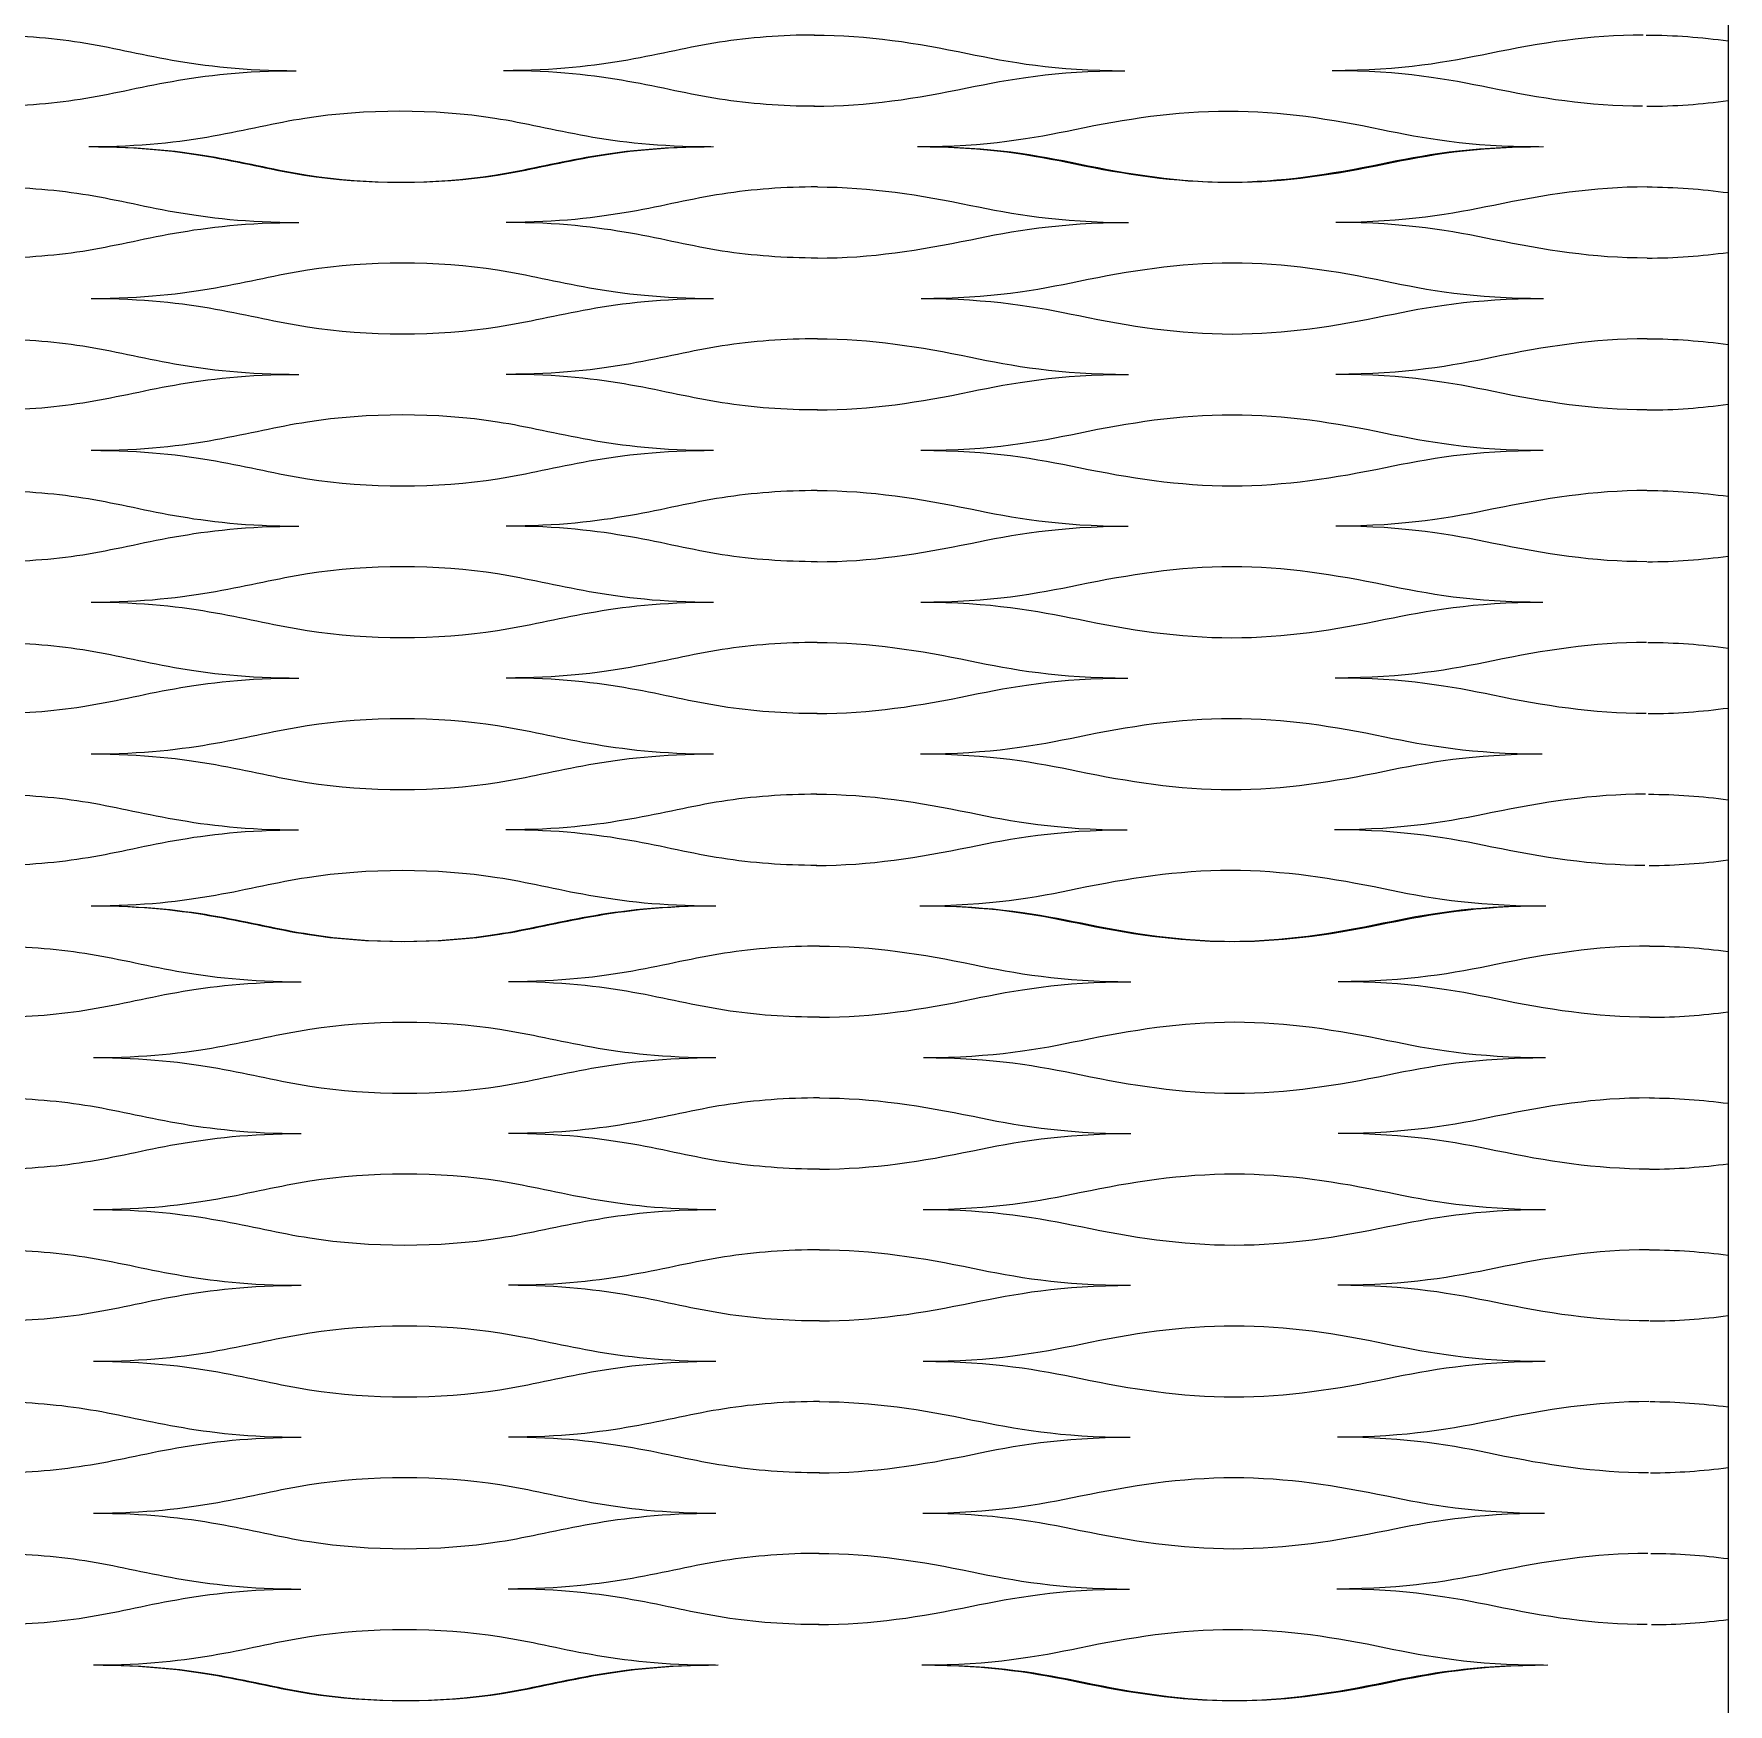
# Model space of a CAD drawing. Header units: millimetres. Extents: x 1 to 583, y -486 to -2.
# Drawn here: x 382.43 to 403.52, y -48.29 to -27.5 of the extents above; entities that cross this region are included whole.
import ezdxf

# ---------------------------------------------------------------- set-up
doc = ezdxf.new("R2010")
doc.units = ezdxf.units.MM
doc.header["$MEASUREMENT"] = 0
doc.layers.add('DEFAULT', color=7, linetype='Continuous')
doc.layers.add('dibujo', color=10, linetype='Continuous')

msp = doc.modelspace()

# ---------------------------------------------------------------- linework, layer by layer
at = {"layer": 'DEFAULT'}
for points, knots in [([(381.828, -27.519), (382.231, -27.519), (382.634, -27.549), (383.01, -27.608), (383.763, -27.726), (384.408, -27.962), (385.699, -27.962)], [0, 0, 0, 0, 1, 1, 1, 2, 2, 2, 2]), ([(392.15, -27.519), (391.747, -27.519), (391.344, -27.549), (390.967, -27.608), (390.215, -27.726), (389.569, -27.962), (388.279, -27.962)], [0, 0, 0, 0, 1, 1, 1, 2, 2, 2, 2]), ([(392.148, -27.519), (392.813, -27.519), (393.427, -27.618), (394.055, -27.748), (394.568, -27.854), (395.145, -27.962), (396.015, -27.962)], [0, 0, 0, 0, 1, 1, 1, 2, 2, 2, 2]), ([(402.468, -27.519), (401.803, -27.519), (401.188, -27.618), (400.558, -27.748), (400.043, -27.854), (399.466, -27.962), (398.595, -27.962)], [0, 0, 0, 0, 1, 1, 1, 2, 2, 2, 2]), ([(381.828, -28.405), (382.231, -28.405), (382.634, -28.375), (383.01, -28.316), (383.763, -28.198), (384.408, -27.962), (385.699, -27.962)], [0, 0, 0, 0, 1, 1, 1, 2, 2, 2, 2]), ([(392.15, -28.405), (391.747, -28.405), (391.344, -28.375), (390.967, -28.316), (390.215, -28.198), (389.569, -27.962), (388.279, -27.962)], [0, 0, 0, 0, 1, 1, 1, 2, 2, 2, 2]), ([(392.144, -28.405), (392.809, -28.405), (393.423, -28.306), (394.052, -28.176), (394.567, -28.07), (395.145, -27.962), (396.015, -27.962)], [0, 0, 0, 0, 1, 1, 1, 2, 2, 2, 2]), ([(402.46, -28.405), (401.795, -28.405), (401.182, -28.306), (400.555, -28.176), (400.041, -28.07), (399.466, -27.962), (398.595, -27.962)], [0, 0, 0, 0, 1, 1, 1, 2, 2, 2, 2]), ([(383.118, -28.907), (384.408, -28.907), (385.053, -28.671), (385.806, -28.552), (386.559, -28.434), (387.419, -28.434), (388.172, -28.552), (388.924, -28.671), (389.569, -28.907), (390.86, -28.907)], [0, 0, 0, 0, 1, 1, 1, 2, 2, 2, 3, 3, 3, 3]), ([(393.431, -28.907), (394.301, -28.907), (394.879, -28.799), (395.393, -28.693), (396.022, -28.563), (396.637, -28.464), (397.302, -28.464), (397.966, -28.464), (398.58, -28.563), (399.207, -28.693), (399.721, -28.799), (400.296, -28.907), (401.167, -28.907)], [0, 0, 0, 0, 1, 1, 1, 2, 2, 2, 3, 3, 3, 4, 4, 4, 4]), ([(383.117, -28.907), (384.406, -28.907), (385.051, -29.143), (385.803, -29.261), (386.555, -29.379), (387.414, -29.379), (388.167, -29.261), (388.919, -29.143), (389.563, -28.907), (390.853, -28.907)], [0, 0, 0, 0, 1, 1, 1, 2, 2, 2, 3, 3, 3, 3]), ([(383.147, -28.907), (384.439, -28.907), (385.084, -29.143), (385.837, -29.261), (386.591, -29.379), (387.451, -29.379), (388.205, -29.261), (388.958, -29.143), (389.603, -28.907), (390.895, -28.907)], [0, 0, 0, 0, 1, 1, 1, 2, 2, 2, 3, 3, 3, 3]), ([(393.431, -28.907), (394.301, -28.907), (394.877, -29.014), (395.39, -29.121), (396.017, -29.25), (396.629, -29.349), (397.294, -29.349), (397.958, -29.349), (398.573, -29.25), (399.203, -29.121), (399.718, -29.014), (400.296, -28.907), (401.167, -28.907)], [0, 0, 0, 0, 1, 1, 1, 2, 2, 2, 3, 3, 3, 4, 4, 4, 4]), ([(393.477, -28.907), (394.349, -28.907), (394.926, -29.014), (395.441, -29.121), (396.07, -29.25), (396.685, -29.35), (397.35, -29.35), (398.016, -29.35), (398.631, -29.25), (399.26, -29.121), (399.775, -29.014), (400.352, -28.907), (401.224, -28.907)], [0, 0, 0, 0, 1, 1, 1, 2, 2, 2, 3, 3, 3, 4, 4, 4, 4]), ([(381.856, -29.409), (382.26, -29.409), (382.663, -29.438), (383.04, -29.497), (383.793, -29.615), (384.439, -29.851), (385.73, -29.851)], [0, 0, 0, 0, 1, 1, 1, 2, 2, 2, 2]), ([(392.186, -29.409), (391.782, -29.409), (391.379, -29.438), (391.002, -29.497), (390.249, -29.615), (389.603, -29.851), (388.312, -29.851)], [0, 0, 0, 0, 1, 1, 1, 2, 2, 2, 2]), ([(392.186, -29.409), (392.851, -29.409), (393.466, -29.508), (394.095, -29.638), (394.61, -29.744), (395.188, -29.851), (396.059, -29.851)], [0, 0, 0, 0, 1, 1, 1, 2, 2, 2, 2]), ([(402.515, -29.409), (401.849, -29.409), (401.235, -29.508), (400.606, -29.638), (400.091, -29.744), (399.513, -29.851), (398.642, -29.851)], [0, 0, 0, 0, 1, 1, 1, 2, 2, 2, 2]), ([(381.856, -30.294), (382.26, -30.294), (382.663, -30.265), (383.04, -30.206), (383.793, -30.088), (384.439, -29.851), (385.73, -29.851)], [0, 0, 0, 0, 1, 1, 1, 2, 2, 2, 2]), ([(392.186, -30.294), (391.782, -30.294), (391.379, -30.265), (391.002, -30.206), (390.249, -30.088), (389.603, -29.851), (388.312, -29.851)], [0, 0, 0, 0, 1, 1, 1, 2, 2, 2, 2]), ([(392.186, -30.294), (392.851, -30.294), (393.466, -30.195), (394.095, -30.065), (394.61, -29.959), (395.188, -29.851), (396.059, -29.851)], [0, 0, 0, 0, 1, 1, 1, 2, 2, 2, 2]), ([(402.515, -30.294), (401.849, -30.294), (401.235, -30.195), (400.606, -30.065), (400.091, -29.959), (399.513, -29.851), (398.642, -29.851)], [0, 0, 0, 0, 1, 1, 1, 2, 2, 2, 2]), ([(383.147, -30.796), (384.439, -30.796), (385.084, -30.56), (385.837, -30.442), (386.591, -30.324), (387.451, -30.324), (388.205, -30.442), (388.958, -30.56), (389.603, -30.796), (390.895, -30.796)], [0, 0, 0, 0, 1, 1, 1, 2, 2, 2, 3, 3, 3, 3]), ([(393.477, -30.796), (394.348, -30.796), (394.926, -30.689), (395.441, -30.582), (396.07, -30.452), (396.685, -30.353), (397.35, -30.353), (398.016, -30.353), (398.631, -30.452), (399.26, -30.582), (399.775, -30.689), (400.352, -30.796), (401.224, -30.796)], [0, 0, 0, 0, 1, 1, 1, 2, 2, 2, 3, 3, 3, 4, 4, 4, 4]), ([(383.147, -30.796), (384.439, -30.796), (385.084, -31.032), (385.837, -31.15), (386.591, -31.268), (387.451, -31.268), (388.205, -31.15), (388.958, -31.032), (389.603, -30.796), (390.895, -30.796)], [0, 0, 0, 0, 1, 1, 1, 2, 2, 2, 3, 3, 3, 3]), ([(393.477, -30.796), (394.348, -30.796), (394.926, -30.904), (395.441, -31.01), (396.07, -31.14), (396.684, -31.239), (397.35, -31.239), (398.016, -31.239), (398.63, -31.14), (399.26, -31.01), (399.775, -30.904), (400.352, -30.796), (401.224, -30.796)], [0, 0, 0, 0, 1, 1, 1, 2, 2, 2, 3, 3, 3, 4, 4, 4, 4]), ([(381.856, -31.298), (382.26, -31.298), (382.663, -31.328), (383.04, -31.387), (383.793, -31.505), (384.439, -31.741), (385.73, -31.741)], [0, 0, 0, 0, 1, 1, 1, 2, 2, 2, 2]), ([(392.186, -31.298), (391.782, -31.298), (391.379, -31.328), (391.002, -31.387), (390.249, -31.505), (389.603, -31.741), (388.312, -31.741)], [0, 0, 0, 0, 1, 1, 1, 2, 2, 2, 2]), ([(392.186, -31.298), (392.851, -31.298), (393.466, -31.397), (394.095, -31.527), (394.61, -31.633), (395.187, -31.741), (396.059, -31.741)], [0, 0, 0, 0, 1, 1, 1, 2, 2, 2, 2]), ([(402.515, -31.298), (401.849, -31.298), (401.234, -31.397), (400.605, -31.527), (400.09, -31.633), (399.513, -31.741), (398.641, -31.741)], [0, 0, 0, 0, 1, 1, 1, 2, 2, 2, 2]), ([(381.856, -32.184), (382.26, -32.184), (382.663, -32.154), (383.04, -32.095), (383.793, -31.977), (384.439, -31.741), (385.73, -31.741)], [0, 0, 0, 0, 1, 1, 1, 2, 2, 2, 2]), ([(392.186, -32.184), (391.782, -32.184), (391.379, -32.154), (391.002, -32.095), (390.249, -31.977), (389.603, -31.741), (388.312, -31.741)], [0, 0, 0, 0, 1, 1, 1, 2, 2, 2, 2]), ([(392.185, -32.184), (392.851, -32.184), (393.465, -32.085), (394.095, -31.955), (394.61, -31.849), (395.187, -31.741), (396.059, -31.741)], [0, 0, 0, 0, 1, 1, 1, 2, 2, 2, 2]), ([(402.514, -32.184), (401.848, -32.184), (401.234, -32.085), (400.605, -31.955), (400.09, -31.849), (399.513, -31.741), (398.641, -31.741)], [0, 0, 0, 0, 1, 1, 1, 2, 2, 2, 2]), ([(383.147, -32.686), (384.439, -32.686), (385.084, -32.449), (385.837, -32.331), (386.591, -32.213), (387.451, -32.213), (388.205, -32.331), (388.958, -32.449), (389.603, -32.686), (390.895, -32.686)], [0, 0, 0, 0, 1, 1, 1, 2, 2, 2, 3, 3, 3, 3]), ([(393.476, -32.686), (394.348, -32.686), (394.925, -32.578), (395.44, -32.472), (396.069, -32.342), (396.684, -32.243), (397.349, -32.243), (398.015, -32.243), (398.63, -32.342), (399.259, -32.472), (399.774, -32.578), (400.351, -32.686), (401.223, -32.686)], [0, 0, 0, 0, 1, 1, 1, 2, 2, 2, 3, 3, 3, 4, 4, 4, 4]), ([(383.147, -32.686), (384.439, -32.686), (385.084, -32.922), (385.837, -33.04), (386.59, -33.158), (387.451, -33.158), (388.204, -33.04), (388.957, -32.922), (389.603, -32.686), (390.894, -32.686)], [0, 0, 0, 0, 1, 1, 1, 2, 2, 2, 3, 3, 3, 3]), ([(393.476, -32.686), (394.348, -32.686), (394.925, -32.793), (395.44, -32.899), (396.069, -33.029), (396.683, -33.128), (397.349, -33.128), (398.014, -33.128), (398.629, -33.029), (399.258, -32.899), (399.774, -32.793), (400.351, -32.686), (401.223, -32.686)], [0, 0, 0, 0, 1, 1, 1, 2, 2, 2, 3, 3, 3, 4, 4, 4, 4]), ([(381.856, -33.187), (382.26, -33.187), (382.663, -33.217), (383.04, -33.276), (383.793, -33.394), (384.439, -33.63), (385.73, -33.63)], [0, 0, 0, 0, 1, 1, 1, 2, 2, 2, 2]), ([(392.185, -33.187), (391.782, -33.187), (391.378, -33.217), (391.002, -33.276), (390.248, -33.394), (389.603, -33.63), (388.312, -33.63)], [0, 0, 0, 0, 1, 1, 1, 2, 2, 2, 2]), ([(392.185, -33.187), (392.85, -33.187), (393.465, -33.287), (394.093, -33.416), (394.608, -33.523), (395.185, -33.63), (396.057, -33.63)], [0, 0, 0, 0, 1, 1, 1, 2, 2, 2, 2]), ([(402.513, -33.187), (401.847, -33.187), (401.232, -33.287), (400.603, -33.416), (400.088, -33.523), (399.51, -33.63), (398.639, -33.63)], [0, 0, 0, 0, 1, 1, 1, 2, 2, 2, 2]), ([(381.856, -34.073), (382.26, -34.073), (382.663, -34.044), (383.04, -33.985), (383.793, -33.866), (384.439, -33.63), (385.73, -33.63)], [0, 0, 0, 0, 1, 1, 1, 2, 2, 2, 2]), ([(392.185, -34.073), (391.782, -34.073), (391.378, -34.044), (391.002, -33.985), (390.248, -33.866), (389.603, -33.63), (388.312, -33.63)], [0, 0, 0, 0, 1, 1, 1, 2, 2, 2, 2]), ([(392.184, -34.073), (392.849, -34.073), (393.464, -33.974), (394.093, -33.844), (394.608, -33.738), (395.185, -33.63), (396.057, -33.63)], [0, 0, 0, 0, 1, 1, 1, 2, 2, 2, 2]), ([(402.511, -34.073), (401.845, -34.073), (401.231, -33.974), (400.602, -33.844), (400.088, -33.738), (399.51, -33.63), (398.639, -33.63)], [0, 0, 0, 0, 1, 1, 1, 2, 2, 2, 2]), ([(383.147, -34.575), (384.439, -34.575), (385.084, -34.339), (385.837, -34.221), (386.59, -34.103), (387.451, -34.103), (388.204, -34.221), (388.957, -34.339), (389.603, -34.575), (390.894, -34.575)], [0, 0, 0, 0, 1, 1, 1, 2, 2, 2, 3, 3, 3, 3]), ([(393.474, -34.575), (394.345, -34.575), (394.923, -34.467), (395.438, -34.361), (396.067, -34.231), (396.681, -34.132), (397.347, -34.132), (398.012, -34.132), (398.627, -34.231), (399.256, -34.361), (399.77, -34.467), (400.347, -34.575), (401.219, -34.575)], [0, 0, 0, 0, 1, 1, 1, 2, 2, 2, 3, 3, 3, 4, 4, 4, 4]), ([(383.147, -34.575), (384.438, -34.575), (385.083, -34.811), (385.836, -34.929), (386.589, -35.047), (387.45, -35.047), (388.203, -34.929), (388.956, -34.811), (389.601, -34.575), (390.892, -34.575)], [0, 0, 0, 0, 1, 1, 1, 2, 2, 2, 3, 3, 3, 3]), ([(393.474, -34.575), (394.345, -34.575), (394.922, -34.683), (395.437, -34.789), (396.065, -34.919), (396.679, -35.018), (397.345, -35.018), (398.01, -35.018), (398.625, -34.919), (399.255, -34.789), (399.77, -34.683), (400.347, -34.575), (401.219, -34.575)], [0, 0, 0, 0, 1, 1, 1, 2, 2, 2, 3, 3, 3, 4, 4, 4, 4]), ([(381.856, -35.077), (382.26, -35.077), (382.663, -35.106), (383.04, -35.166), (383.793, -35.284), (384.438, -35.52), (385.729, -35.52)], [0, 0, 0, 0, 1, 1, 1, 2, 2, 2, 2]), ([(392.183, -35.077), (391.78, -35.077), (391.376, -35.106), (391, -35.166), (390.247, -35.284), (389.601, -35.52), (388.31, -35.52)], [0, 0, 0, 0, 1, 1, 1, 2, 2, 2, 2]), ([(392.182, -35.077), (392.847, -35.077), (393.461, -35.176), (394.09, -35.306), (394.604, -35.412), (395.181, -35.52), (396.052, -35.52)], [0, 0, 0, 0, 1, 1, 1, 2, 2, 2, 2]), ([(402.507, -35.077), (401.842, -35.077), (401.227, -35.176), (400.598, -35.306), (400.082, -35.412), (399.505, -35.52), (398.634, -35.52)], [0, 0, 0, 0, 1, 1, 1, 2, 2, 2, 2]), ([(381.856, -35.963), (382.26, -35.963), (382.663, -35.933), (383.04, -35.874), (383.793, -35.756), (384.438, -35.52), (385.729, -35.52)], [0, 0, 0, 0, 1, 1, 1, 2, 2, 2, 2]), ([(392.183, -35.963), (391.78, -35.963), (391.376, -35.933), (391, -35.874), (390.247, -35.756), (389.601, -35.52), (388.31, -35.52)], [0, 0, 0, 0, 1, 1, 1, 2, 2, 2, 2]), ([(392.18, -35.963), (392.845, -35.963), (393.46, -35.863), (394.089, -35.734), (394.604, -35.627), (395.181, -35.52), (396.052, -35.52)], [0, 0, 0, 0, 1, 1, 1, 2, 2, 2, 2]), ([(402.503, -35.963), (401.838, -35.963), (401.224, -35.863), (400.596, -35.734), (400.082, -35.627), (399.505, -35.52), (398.634, -35.52)], [0, 0, 0, 0, 1, 1, 1, 2, 2, 2, 2]), ([(383.147, -36.464), (384.438, -36.464), (385.083, -36.228), (385.836, -36.11), (386.589, -35.992), (387.45, -35.992), (388.203, -36.11), (388.956, -36.228), (389.601, -36.464), (390.892, -36.464)], [0, 0, 0, 0, 1, 1, 1, 2, 2, 2, 3, 3, 3, 3]), ([(393.469, -36.464), (394.34, -36.464), (394.917, -36.357), (395.432, -36.251), (396.061, -36.121), (396.676, -36.022), (397.341, -36.022), (398.007, -36.022), (398.621, -36.121), (399.249, -36.251), (399.763, -36.357), (400.34, -36.464), (401.211, -36.464)], [0, 0, 0, 0, 1, 1, 1, 2, 2, 2, 3, 3, 3, 4, 4, 4, 4]), ([(383.147, -36.464), (384.437, -36.464), (385.082, -36.701), (385.835, -36.819), (386.588, -36.937), (387.448, -36.937), (388.2, -36.819), (388.953, -36.701), (389.598, -36.464), (390.888, -36.464)], [0, 0, 0, 0, 1, 1, 1, 2, 2, 2, 3, 3, 3, 3]), ([(393.469, -36.464), (394.34, -36.464), (394.917, -36.572), (395.43, -36.678), (396.058, -36.808), (396.672, -36.907), (397.337, -36.907), (398.002, -36.907), (398.617, -36.808), (399.246, -36.678), (399.762, -36.572), (400.34, -36.464), (401.211, -36.464)], [0, 0, 0, 0, 1, 1, 1, 2, 2, 2, 3, 3, 3, 4, 4, 4, 4]), ([(381.856, -36.966), (382.26, -36.966), (382.663, -36.996), (383.039, -37.055), (383.792, -37.173), (384.437, -37.409), (385.727, -37.409)], [0, 0, 0, 0, 1, 1, 1, 2, 2, 2, 2]), ([(392.179, -36.966), (391.775, -36.966), (391.372, -36.996), (390.996, -37.055), (390.243, -37.173), (389.598, -37.409), (388.308, -37.409)], [0, 0, 0, 0, 1, 1, 1, 2, 2, 2, 2]), ([(392.176, -36.966), (392.842, -36.966), (393.455, -37.065), (394.083, -37.195), (394.597, -37.301), (395.173, -37.409), (396.044, -37.409)], [0, 0, 0, 0, 1, 1, 1, 2, 2, 2, 2]), ([(402.497, -36.966), (401.831, -36.966), (401.217, -37.065), (400.587, -37.195), (400.072, -37.301), (399.494, -37.409), (398.623, -37.409)], [0, 0, 0, 0, 1, 1, 1, 2, 2, 2, 2]), ([(381.856, -37.852), (382.26, -37.852), (382.663, -37.822), (383.039, -37.763), (383.792, -37.645), (384.437, -37.409), (385.727, -37.409)], [0, 0, 0, 0, 1, 1, 1, 2, 2, 2, 2]), ([(392.179, -37.852), (391.775, -37.852), (391.372, -37.822), (390.996, -37.763), (390.243, -37.645), (389.598, -37.409), (388.308, -37.409)], [0, 0, 0, 0, 1, 1, 1, 2, 2, 2, 2]), ([(392.173, -37.852), (392.838, -37.852), (393.452, -37.753), (394.081, -37.623), (394.596, -37.517), (395.173, -37.409), (396.044, -37.409)], [0, 0, 0, 0, 1, 1, 1, 2, 2, 2, 2]), ([(402.489, -37.852), (401.824, -37.852), (401.211, -37.753), (400.584, -37.623), (400.07, -37.517), (399.494, -37.409), (398.623, -37.409)], [0, 0, 0, 0, 1, 1, 1, 2, 2, 2, 2]), ([(383.147, -38.354), (384.437, -38.354), (385.082, -38.118), (385.835, -38), (386.588, -37.882), (387.448, -37.882), (388.2, -38), (388.953, -38.118), (389.598, -38.354), (390.888, -38.354)], [0, 0, 0, 0, 1, 1, 1, 2, 2, 2, 3, 3, 3, 3]), ([(393.46, -38.354), (394.33, -38.354), (394.907, -38.246), (395.422, -38.14), (396.051, -38.01), (396.665, -37.911), (397.33, -37.911), (397.995, -37.911), (398.608, -38.01), (399.236, -38.14), (399.749, -38.246), (400.325, -38.354), (401.195, -38.354)], [0, 0, 0, 0, 1, 1, 1, 2, 2, 2, 3, 3, 3, 4, 4, 4, 4]), ([(383.146, -38.354), (384.435, -38.354), (385.08, -38.59), (385.832, -38.708), (386.584, -38.826), (387.443, -38.826), (388.195, -38.708), (388.947, -38.59), (389.592, -38.354), (390.881, -38.354)], [0, 0, 0, 0, 1, 1, 1, 2, 2, 2, 3, 3, 3, 3]), ([(383.176, -38.354), (384.467, -38.354), (385.113, -38.59), (385.866, -38.708), (386.619, -38.826), (387.48, -38.826), (388.233, -38.708), (388.986, -38.59), (389.632, -38.354), (390.923, -38.354)], [0, 0, 0, 0, 1, 1, 1, 2, 2, 2, 3, 3, 3, 3]), ([(393.46, -38.354), (394.33, -38.354), (394.906, -38.461), (395.419, -38.568), (396.046, -38.698), (396.658, -38.797), (397.322, -38.797), (397.987, -38.797), (398.602, -38.698), (399.231, -38.568), (399.747, -38.461), (400.325, -38.354), (401.195, -38.354)], [0, 0, 0, 0, 1, 1, 1, 2, 2, 2, 3, 3, 3, 4, 4, 4, 4]), ([(393.506, -38.354), (394.377, -38.354), (394.955, -38.462), (395.47, -38.568), (396.099, -38.698), (396.713, -38.797), (397.379, -38.797), (398.045, -38.797), (398.659, -38.698), (399.289, -38.568), (399.804, -38.462), (400.381, -38.354), (401.253, -38.354)], [0, 0, 0, 0, 1, 1, 1, 2, 2, 2, 3, 3, 3, 4, 4, 4, 4]), ([(381.885, -38.856), (382.288, -38.856), (382.692, -38.885), (383.068, -38.944), (383.822, -39.062), (384.467, -39.299), (385.759, -39.299)], [0, 0, 0, 0, 1, 1, 1, 2, 2, 2, 2]), ([(392.214, -38.856), (391.811, -38.856), (391.407, -38.885), (391.031, -38.944), (390.278, -39.062), (389.632, -39.299), (388.341, -39.299)], [0, 0, 0, 0, 1, 1, 1, 2, 2, 2, 2]), ([(392.214, -38.856), (392.88, -38.856), (393.495, -38.955), (394.124, -39.085), (394.639, -39.191), (395.216, -39.299), (396.088, -39.299)], [0, 0, 0, 0, 1, 1, 1, 2, 2, 2, 2]), ([(402.544, -38.856), (401.878, -38.856), (401.263, -38.955), (400.634, -39.085), (400.119, -39.191), (399.542, -39.299), (398.67, -39.299)], [0, 0, 0, 0, 1, 1, 1, 2, 2, 2, 2]), ([(381.885, -39.741), (382.288, -39.741), (382.692, -39.712), (383.068, -39.653), (383.822, -39.535), (384.467, -39.299), (385.759, -39.299)], [0, 0, 0, 0, 1, 1, 1, 2, 2, 2, 2]), ([(392.214, -39.741), (391.811, -39.741), (391.407, -39.712), (391.031, -39.653), (390.278, -39.535), (389.632, -39.299), (388.341, -39.299)], [0, 0, 0, 0, 1, 1, 1, 2, 2, 2, 2]), ([(392.214, -39.741), (392.88, -39.741), (393.495, -39.642), (394.124, -39.513), (394.639, -39.406), (395.216, -39.299), (396.088, -39.299)], [0, 0, 0, 0, 1, 1, 1, 2, 2, 2, 2]), ([(402.544, -39.741), (401.878, -39.741), (401.263, -39.642), (400.634, -39.513), (400.119, -39.406), (399.542, -39.299), (398.67, -39.299)], [0, 0, 0, 0, 1, 1, 1, 2, 2, 2, 2]), ([(383.176, -40.243), (384.467, -40.243), (385.113, -40.007), (385.866, -39.889), (386.619, -39.771), (387.48, -39.771), (388.233, -39.889), (388.986, -40.007), (389.632, -40.243), (390.923, -40.243)], [0, 0, 0, 0, 1, 1, 1, 2, 2, 2, 3, 3, 3, 3]), ([(393.506, -40.243), (394.377, -40.243), (394.954, -40.136), (395.469, -40.029), (396.099, -39.9), (396.713, -39.8), (397.379, -39.8), (398.045, -39.8), (398.659, -39.9), (399.289, -40.029), (399.804, -40.136), (400.381, -40.243), (401.252, -40.243)], [0, 0, 0, 0, 1, 1, 1, 2, 2, 2, 3, 3, 3, 4, 4, 4, 4]), ([(383.176, -40.243), (384.467, -40.243), (385.113, -40.48), (385.866, -40.598), (386.619, -40.716), (387.48, -40.716), (388.233, -40.598), (388.986, -40.48), (389.632, -40.243), (390.923, -40.243)], [0, 0, 0, 0, 1, 1, 1, 2, 2, 2, 3, 3, 3, 3]), ([(393.506, -40.243), (394.377, -40.243), (394.954, -40.351), (395.469, -40.457), (396.098, -40.587), (396.713, -40.686), (397.379, -40.686), (398.044, -40.686), (398.659, -40.587), (399.288, -40.457), (399.803, -40.351), (400.381, -40.243), (401.252, -40.243)], [0, 0, 0, 0, 1, 1, 1, 2, 2, 2, 3, 3, 3, 4, 4, 4, 4]), ([(381.885, -40.745), (382.288, -40.745), (382.692, -40.775), (383.068, -40.834), (383.822, -40.952), (384.467, -41.188), (385.759, -41.188)], [0, 0, 0, 0, 1, 1, 1, 2, 2, 2, 2]), ([(392.214, -40.745), (391.811, -40.745), (391.407, -40.775), (391.031, -40.834), (390.278, -40.952), (389.632, -41.188), (388.341, -41.188)], [0, 0, 0, 0, 1, 1, 1, 2, 2, 2, 2]), ([(392.214, -40.745), (392.88, -40.745), (393.494, -40.844), (394.124, -40.974), (394.638, -41.08), (395.216, -41.188), (396.087, -41.188)], [0, 0, 0, 0, 1, 1, 1, 2, 2, 2, 2]), ([(402.543, -40.745), (401.877, -40.745), (401.263, -40.844), (400.634, -40.974), (400.119, -41.08), (399.541, -41.188), (398.67, -41.188)], [0, 0, 0, 0, 1, 1, 1, 2, 2, 2, 2]), ([(381.885, -41.631), (382.288, -41.631), (382.692, -41.601), (383.068, -41.542), (383.822, -41.424), (384.467, -41.188), (385.759, -41.188)], [0, 0, 0, 0, 1, 1, 1, 2, 2, 2, 2]), ([(392.214, -41.631), (391.811, -41.631), (391.407, -41.601), (391.031, -41.542), (390.278, -41.424), (389.632, -41.188), (388.341, -41.188)], [0, 0, 0, 0, 1, 1, 1, 2, 2, 2, 2]), ([(392.214, -41.631), (392.88, -41.631), (393.494, -41.532), (394.123, -41.402), (394.638, -41.296), (395.216, -41.188), (396.087, -41.188)], [0, 0, 0, 0, 1, 1, 1, 2, 2, 2, 2]), ([(402.543, -41.631), (401.877, -41.631), (401.263, -41.532), (400.633, -41.402), (400.118, -41.296), (399.541, -41.188), (398.67, -41.188)], [0, 0, 0, 0, 1, 1, 1, 2, 2, 2, 2]), ([(383.176, -42.133), (384.467, -42.133), (385.113, -41.897), (385.866, -41.778), (386.619, -41.66), (387.48, -41.66), (388.233, -41.778), (388.986, -41.897), (389.632, -42.133), (390.923, -42.133)], [0, 0, 0, 0, 1, 1, 1, 2, 2, 2, 3, 3, 3, 3]), ([(393.505, -42.133), (394.376, -42.133), (394.954, -42.025), (395.469, -41.919), (396.098, -41.789), (396.712, -41.69), (397.378, -41.69), (398.044, -41.69), (398.658, -41.789), (399.288, -41.919), (399.802, -42.025), (400.38, -42.133), (401.251, -42.133)], [0, 0, 0, 0, 1, 1, 1, 2, 2, 2, 3, 3, 3, 4, 4, 4, 4]), ([(383.176, -42.133), (384.467, -42.133), (385.113, -42.369), (385.866, -42.487), (386.619, -42.605), (387.48, -42.605), (388.233, -42.487), (388.986, -42.369), (389.632, -42.133), (390.923, -42.133)], [0, 0, 0, 0, 1, 1, 1, 2, 2, 2, 3, 3, 3, 3]), ([(393.505, -42.133), (394.376, -42.133), (394.954, -42.24), (395.468, -42.347), (396.097, -42.476), (396.712, -42.576), (397.377, -42.576), (398.043, -42.576), (398.658, -42.477), (399.287, -42.347), (399.802, -42.24), (400.38, -42.133), (401.251, -42.133)], [0, 0, 0, 0, 1, 1, 1, 2, 2, 2, 3, 3, 3, 4, 4, 4, 4]), ([(381.885, -42.635), (382.288, -42.635), (382.692, -42.664), (383.068, -42.723), (383.822, -42.841), (384.467, -43.077), (385.758, -43.077)], [0, 0, 0, 0, 1, 1, 1, 2, 2, 2, 2]), ([(392.214, -42.635), (391.81, -42.635), (391.407, -42.664), (391.03, -42.723), (390.277, -42.841), (389.632, -43.077), (388.34, -43.077)], [0, 0, 0, 0, 1, 1, 1, 2, 2, 2, 2]), ([(392.213, -42.635), (392.879, -42.635), (393.493, -42.734), (394.122, -42.864), (394.637, -42.97), (395.214, -43.077), (396.086, -43.077)], [0, 0, 0, 0, 1, 1, 1, 2, 2, 2, 2]), ([(402.541, -42.635), (401.876, -42.635), (401.261, -42.734), (400.632, -42.864), (400.117, -42.97), (399.539, -43.077), (398.667, -43.077)], [0, 0, 0, 0, 1, 1, 1, 2, 2, 2, 2]), ([(381.885, -43.52), (382.288, -43.52), (382.692, -43.491), (383.068, -43.432), (383.822, -43.314), (384.467, -43.077), (385.758, -43.077)], [0, 0, 0, 0, 1, 1, 1, 2, 2, 2, 2]), ([(392.214, -43.52), (391.81, -43.52), (391.407, -43.491), (391.03, -43.432), (390.277, -43.314), (389.632, -43.077), (388.34, -43.077)], [0, 0, 0, 0, 1, 1, 1, 2, 2, 2, 2]), ([(392.212, -43.52), (392.878, -43.52), (393.492, -43.421), (394.122, -43.291), (394.637, -43.185), (395.214, -43.077), (396.086, -43.077)], [0, 0, 0, 0, 1, 1, 1, 2, 2, 2, 2]), ([(402.539, -43.52), (401.874, -43.52), (401.26, -43.421), (400.631, -43.291), (400.116, -43.185), (399.539, -43.077), (398.667, -43.077)], [0, 0, 0, 0, 1, 1, 1, 2, 2, 2, 2]), ([(383.176, -44.022), (384.467, -44.022), (385.113, -43.786), (385.866, -43.668), (386.619, -43.55), (387.48, -43.55), (388.233, -43.668), (388.986, -43.786), (389.632, -44.022), (390.923, -44.022)], [0, 0, 0, 0, 1, 1, 1, 2, 2, 2, 3, 3, 3, 3]), ([(393.503, -44.022), (394.374, -44.022), (394.951, -43.915), (395.466, -43.808), (396.095, -43.678), (396.71, -43.579), (397.376, -43.579), (398.041, -43.579), (398.656, -43.678), (399.284, -43.808), (399.799, -43.915), (400.376, -44.022), (401.247, -44.022)], [0, 0, 0, 0, 1, 1, 1, 2, 2, 2, 3, 3, 3, 4, 4, 4, 4]), ([(383.176, -44.022), (384.467, -44.022), (385.112, -44.258), (385.865, -44.376), (386.618, -44.495), (387.479, -44.495), (388.232, -44.376), (388.985, -44.258), (389.63, -44.022), (390.921, -44.022)], [0, 0, 0, 0, 1, 1, 1, 2, 2, 2, 3, 3, 3, 3]), ([(393.503, -44.022), (394.374, -44.022), (394.951, -44.13), (395.465, -44.236), (396.094, -44.366), (396.708, -44.465), (397.373, -44.465), (398.039, -44.465), (398.654, -44.366), (399.283, -44.236), (399.798, -44.13), (400.376, -44.022), (401.247, -44.022)], [0, 0, 0, 0, 1, 1, 1, 2, 2, 2, 3, 3, 3, 4, 4, 4, 4]), ([(381.885, -44.524), (382.288, -44.524), (382.692, -44.554), (383.068, -44.613), (383.821, -44.731), (384.467, -44.967), (385.758, -44.967)], [0, 0, 0, 0, 1, 1, 1, 2, 2, 2, 2]), ([(392.212, -44.524), (391.808, -44.524), (391.405, -44.554), (391.028, -44.613), (390.275, -44.731), (389.63, -44.967), (388.339, -44.967)], [0, 0, 0, 0, 1, 1, 1, 2, 2, 2, 2]), ([(392.21, -44.524), (392.876, -44.524), (393.49, -44.623), (394.119, -44.753), (394.633, -44.859), (395.21, -44.967), (396.081, -44.967)], [0, 0, 0, 0, 1, 1, 1, 2, 2, 2, 2]), ([(402.536, -44.524), (401.871, -44.524), (401.256, -44.623), (400.626, -44.753), (400.111, -44.859), (399.533, -44.967), (398.662, -44.967)], [0, 0, 0, 0, 1, 1, 1, 2, 2, 2, 2]), ([(381.885, -45.41), (382.288, -45.41), (382.692, -45.38), (383.068, -45.321), (383.821, -45.203), (384.467, -44.967), (385.758, -44.967)], [0, 0, 0, 0, 1, 1, 1, 2, 2, 2, 2]), ([(392.212, -45.41), (391.808, -45.41), (391.405, -45.38), (391.028, -45.321), (390.275, -45.203), (389.63, -44.967), (388.339, -44.967)], [0, 0, 0, 0, 1, 1, 1, 2, 2, 2, 2]), ([(392.208, -45.41), (392.874, -45.41), (393.488, -45.311), (394.117, -45.181), (394.632, -45.075), (395.21, -44.967), (396.081, -44.967)], [0, 0, 0, 0, 1, 1, 1, 2, 2, 2, 2]), ([(402.532, -45.41), (401.867, -45.41), (401.253, -45.311), (400.624, -45.181), (400.11, -45.075), (399.533, -44.967), (398.662, -44.967)], [0, 0, 0, 0, 1, 1, 1, 2, 2, 2, 2]), ([(383.176, -45.912), (384.467, -45.912), (385.112, -45.675), (385.865, -45.557), (386.618, -45.439), (387.479, -45.439), (388.232, -45.557), (388.985, -45.675), (389.63, -45.912), (390.921, -45.912)], [0, 0, 0, 0, 1, 1, 1, 2, 2, 2, 3, 3, 3, 3]), ([(393.498, -45.912), (394.369, -45.912), (394.946, -45.804), (395.461, -45.698), (396.09, -45.568), (396.704, -45.469), (397.37, -45.469), (398.035, -45.469), (398.649, -45.568), (399.277, -45.698), (399.792, -45.804), (400.368, -45.912), (401.239, -45.912)], [0, 0, 0, 0, 1, 1, 1, 2, 2, 2, 3, 3, 3, 4, 4, 4, 4]), ([(383.175, -45.912), (384.466, -45.912), (385.111, -46.148), (385.863, -46.266), (386.616, -46.384), (387.476, -46.384), (388.229, -46.266), (388.982, -46.148), (389.627, -45.912), (390.917, -45.912)], [0, 0, 0, 0, 1, 1, 1, 2, 2, 2, 3, 3, 3, 3]), ([(393.498, -45.912), (394.369, -45.912), (394.945, -46.019), (395.459, -46.126), (396.087, -46.255), (396.7, -46.354), (397.365, -46.354), (398.031, -46.354), (398.645, -46.255), (399.275, -46.126), (399.79, -46.019), (400.368, -45.912), (401.239, -45.912)], [0, 0, 0, 0, 1, 1, 1, 2, 2, 2, 3, 3, 3, 4, 4, 4, 4]), ([(381.885, -46.413), (382.288, -46.413), (382.691, -46.443), (383.068, -46.502), (383.82, -46.62), (384.466, -46.856), (385.756, -46.856)], [0, 0, 0, 0, 1, 1, 1, 2, 2, 2, 2]), ([(392.207, -46.413), (391.804, -46.413), (391.401, -46.443), (391.024, -46.502), (390.272, -46.62), (389.627, -46.856), (388.336, -46.856)], [0, 0, 0, 0, 1, 1, 1, 2, 2, 2, 2]), ([(392.205, -46.413), (392.87, -46.413), (393.484, -46.513), (394.112, -46.642), (394.626, -46.749), (395.202, -46.856), (396.072, -46.856)], [0, 0, 0, 0, 1, 1, 1, 2, 2, 2, 2]), ([(402.525, -46.413), (401.86, -46.413), (401.245, -46.513), (400.616, -46.642), (400.1, -46.749), (399.523, -46.856), (398.652, -46.856)], [0, 0, 0, 0, 1, 1, 1, 2, 2, 2, 2]), ([(381.885, -47.299), (382.288, -47.299), (382.691, -47.27), (383.068, -47.211), (383.82, -47.092), (384.466, -46.856), (385.756, -46.856)], [0, 0, 0, 0, 1, 1, 1, 2, 2, 2, 2]), ([(392.207, -47.299), (391.804, -47.299), (391.401, -47.27), (391.024, -47.211), (390.272, -47.092), (389.627, -46.856), (388.336, -46.856)], [0, 0, 0, 0, 1, 1, 1, 2, 2, 2, 2]), ([(392.201, -47.299), (392.866, -47.299), (393.48, -47.2), (394.109, -47.07), (394.624, -46.964), (395.202, -46.856), (396.072, -46.856)], [0, 0, 0, 0, 1, 1, 1, 2, 2, 2, 2]), ([(402.517, -47.299), (401.853, -47.299), (401.24, -47.2), (400.612, -47.07), (400.099, -46.964), (399.523, -46.856), (398.652, -46.856)], [0, 0, 0, 0, 1, 1, 1, 2, 2, 2, 2]), ([(383.175, -47.801), (384.466, -47.801), (385.111, -47.565), (385.863, -47.447), (386.616, -47.329), (387.476, -47.329), (388.229, -47.447), (388.982, -47.565), (389.627, -47.801), (390.917, -47.801)], [0, 0, 0, 0, 1, 1, 1, 2, 2, 2, 3, 3, 3, 3]), ([(393.488, -47.801), (394.359, -47.801), (394.936, -47.693), (395.451, -47.587), (396.08, -47.457), (396.694, -47.358), (397.359, -47.358), (398.024, -47.358), (398.637, -47.457), (399.264, -47.587), (399.778, -47.693), (400.354, -47.801), (401.224, -47.801)], [0, 0, 0, 0, 1, 1, 1, 2, 2, 2, 3, 3, 3, 4, 4, 4, 4]), ([(383.174, -47.801), (384.463, -47.801), (385.108, -48.037), (385.86, -48.155), (386.612, -48.273), (387.472, -48.273), (388.224, -48.155), (388.976, -48.037), (389.621, -47.801), (390.91, -47.801)], [0, 0, 0, 0, 1, 1, 1, 2, 2, 2, 3, 3, 3, 3]), ([(383.205, -47.801), (384.496, -47.801), (385.142, -48.037), (385.895, -48.155), (386.648, -48.273), (387.509, -48.273), (388.262, -48.155), (389.015, -48.037), (389.661, -47.801), (390.952, -47.801)], [0, 0, 0, 0, 1, 1, 1, 2, 2, 2, 3, 3, 3, 3]), ([(393.488, -47.801), (394.359, -47.801), (394.934, -47.909), (395.447, -48.015), (396.074, -48.145), (396.687, -48.244), (397.351, -48.244), (398.016, -48.244), (398.63, -48.145), (399.26, -48.015), (399.776, -47.909), (400.354, -47.801), (401.224, -47.801)], [0, 0, 0, 0, 1, 1, 1, 2, 2, 2, 3, 3, 3, 4, 4, 4, 4]), ([(393.534, -47.801), (394.406, -47.801), (394.983, -47.909), (395.498, -48.015), (396.127, -48.145), (396.742, -48.244), (397.408, -48.244), (398.073, -48.244), (398.688, -48.145), (399.317, -48.015), (399.832, -47.909), (400.41, -47.801), (401.281, -47.801)], [0, 0, 0, 0, 1, 1, 1, 2, 2, 2, 3, 3, 3, 4, 4, 4, 4])]:
    msp.add_open_spline(points, degree=3, knots=knots, dxfattribs=at)
for points in [[(402.505, -27.519), (402.856, -27.519), (403.192, -27.547), (403.524, -27.592)], [(402.513, -28.405), (402.861, -28.405), (403.195, -28.378), (403.524, -28.333)], [(402.515, -29.409), (402.862, -29.409), (403.195, -29.436), (403.524, -29.48)], [(402.515, -30.294), (402.862, -30.294), (403.195, -30.267), (403.524, -30.223)], [(402.516, -31.298), (402.863, -31.298), (403.196, -31.325), (403.524, -31.369)], [(402.516, -32.184), (402.863, -32.184), (403.196, -32.157), (403.524, -32.113)], [(402.518, -33.187), (402.864, -33.187), (403.196, -33.214), (403.524, -33.258)], [(402.519, -34.073), (402.865, -34.073), (403.197, -34.046), (403.524, -34.003)], [(402.523, -35.077), (402.867, -35.077), (403.198, -35.103), (403.524, -35.147)], [(402.527, -35.963), (402.87, -35.963), (403.199, -35.936), (403.524, -35.893)], [(402.534, -36.966), (402.874, -36.966), (403.201, -36.992), (403.524, -37.035)], [(402.541, -37.852), (402.88, -37.852), (403.204, -37.826), (403.524, -37.784)], [(402.544, -38.856), (402.881, -38.856), (403.205, -38.881), (403.524, -38.923)], [(402.544, -39.741), (402.881, -39.741), (403.205, -39.716), (403.524, -39.674)], [(402.544, -40.745), (402.881, -40.745), (403.205, -40.771), (403.524, -40.812)], [(402.545, -41.631), (402.881, -41.631), (403.205, -41.606), (403.524, -41.564)], [(402.546, -42.635), (402.882, -42.635), (403.206, -42.66), (403.524, -42.702)], [(402.548, -43.52), (402.884, -43.52), (403.206, -43.495), (403.524, -43.454)], [(402.551, -44.524), (402.886, -44.524), (403.207, -44.549), (403.524, -44.59)], [(402.556, -45.41), (402.889, -45.41), (403.209, -45.385), (403.524, -45.344)], [(402.562, -46.413), (402.893, -46.413), (403.211, -46.438), (403.524, -46.478)], [(402.57, -47.299), (402.898, -47.299), (403.213, -47.275), (403.524, -47.235)]]:
    msp.add_open_spline(points, degree=3, dxfattribs=at)
at = {"layer": 'dibujo'}
msp.add_line((403.524, -9.996), (403.524, -86.996), dxfattribs=at)

doc.saveas('drawing.dxf')
